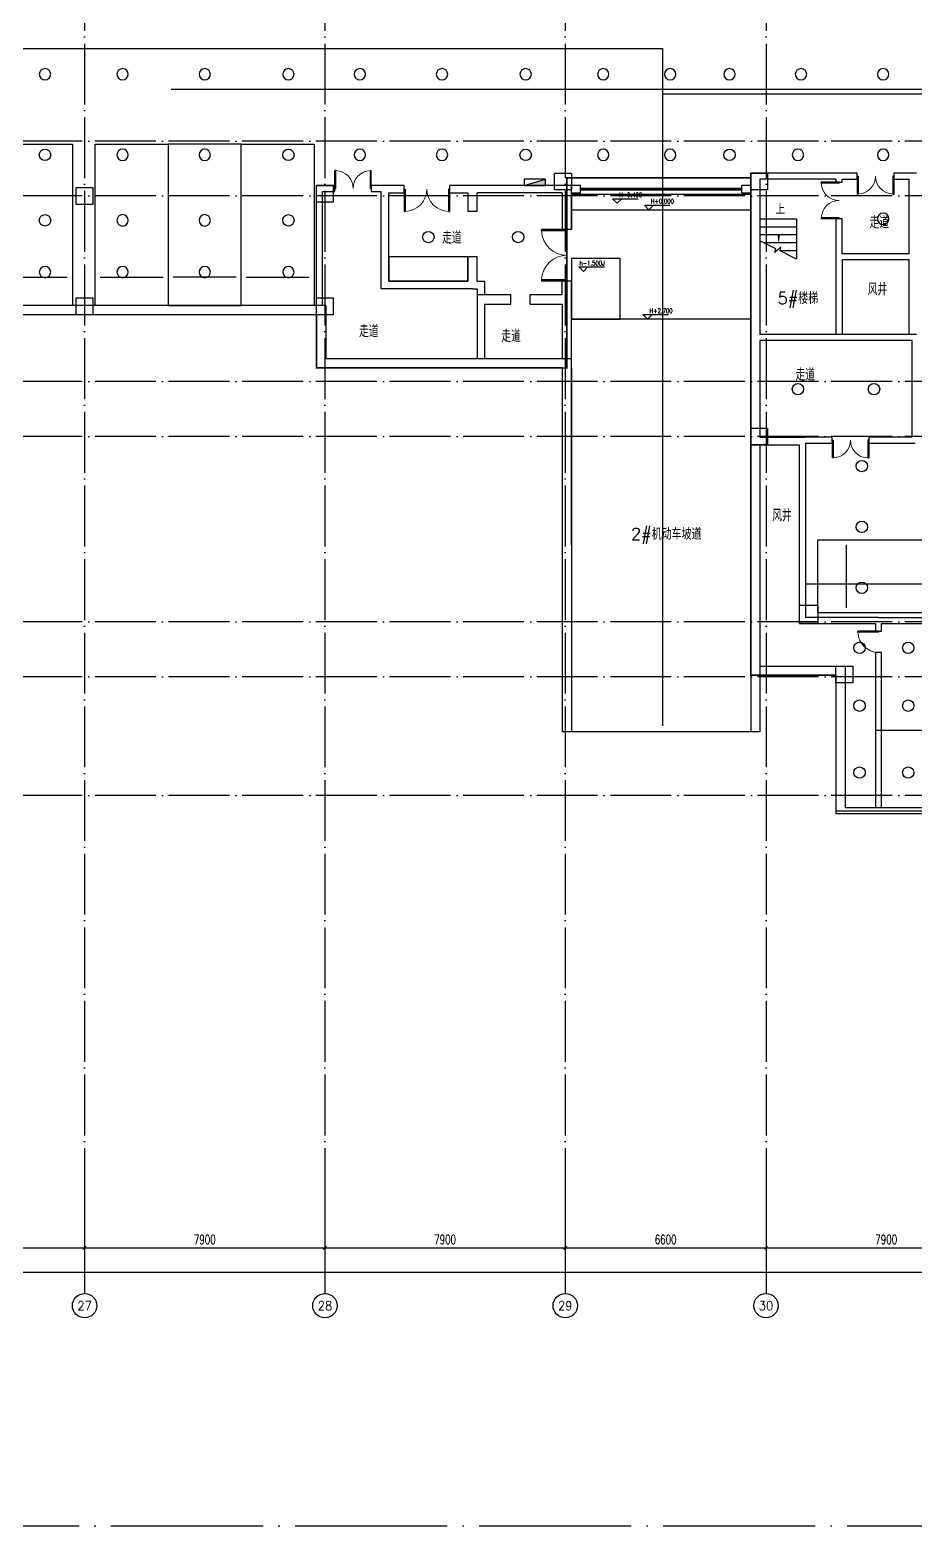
# Model space of a CAD drawing. Extents: x -23309 to 303886, y -33091 to 154511.
# Drawn here: x 183803 to 212899, y -24011 to 25158 of the extents above; entities that cross this region are included whole.
import ezdxf
from ezdxf.enums import TextEntityAlignment as Align

# ---------------------------------------------------------------- set-up
doc = ezdxf.new("R2010")
doc.units = 0
doc.header["$LTSCALE"] = 1000
doc.header["$MEASUREMENT"] = 0
for name, pattern in [('CONTINOUS', [0]), ('DASH', [0.35, 0.25, -0.1]), ('DOTE', [2.42, 2, -0.2, 0.02, -0.2])]:
    doc.linetypes.add(name, pattern=pattern)
for name, color, linetype in [('AXIS', 3, 'Continuous'), ('AXIS_TEXT', 7, 'Continuous'), ('COLUMN', 9, 'Continuous'), ('DIM_ELEV', 3, 'Continuous'), ('DIM_SYMB', 3, 'Continuous'), ('DOTE', 1, 'Continuous'), ('EQUIP_喷淋', 7, 'Continuous'), ('EQUIP_消火栓', 1, 'Continuous'), ('NT-PY', 1, 'Continuous'), ('NT-加压送风', 6, 'Continuous'), ('PUB_TEXT', 210, 'Continuous'), ('STAIR', 51, 'Continuous'), ('WALL', 9, 'Continuous'), ('WINDOW', 4, 'Continuous'), ('下喷', 7, 'Continuous'), ('人防填充', 8, 'Continuous'), ('挡土墙', 4, 'Continuous'), ('排水沟', 170, 'Continuous'), ('普通机动车位', 135, 'Continuous'), ('机动车位车档', 201, 'Continuous'), ('机动车坡道线', 40, 'Continuous'), ('用地红线', 1, 'Continuous'), ('车行线', 2, 'Continuous'), ('防火分区', 7, 'Continuous'), ('防火卷帘', 1, 'Continuous'), ('集水坑', 42, 'CONTINOUS')]:
    doc.layers.add(name, color=color, linetype=linetype)
doc.styles.add('_TCH_AXIS', font='COMPLEX', dxfattribs={"bigfont": 'GBCBIG'})
doc.styles.add('_TCH_DIM', font='SIMPLEX', dxfattribs={"bigfont": 'GBCBIG'})
doc.styles.add('_TCH_DIM_T3', font='SIMPLEX', dxfattribs={"width": 0.705882, "bigfont": 'GBCBIG'})
doc.styles.add('_TCH_WINDOW', font='SIMPLEX', dxfattribs={"height": 3.5, "bigfont": 'GBCBIG'})
doc.styles.add('COMPLEX', font='COMPLEX')
doc.styles.add('HNSJY', font='simplex.shx', dxfattribs={"width": 0.8, "bigfont": 'gbcbig.shx'})
doc.dimstyles.new('_TCH_ARCH&&100', dxfattribs={"dimtxt": 297.5, "dimasz": 100, "dimexe": 250, "dimexo": 300, "dimgap": 126.25, "dimtad": 1, "dimdec": 0, "dimzin": 0, "dimdsep": 46, "dimtxsty": '_TCH_DIM_T3', "dimblk": 'ARCHTICK', "dimcen": 0.09, "dimclrt": 7, "dimazin": 2, "dimtfac": 1, "dimtdec": 0, "dimtix": 1, "dimtmove": 2, "dimatfit": 3, "dimldrblk": 'ARCHTICK', "dimfxl": 100, "dimtolj": 1, "dimtzin": 0, "dimarcsym": 0})

# ---------------------------------------------------------------- blocks, each defined once
blk = doc.blocks.new('_ArchTick')
at = {"color": 0, "linetype": 'ByBlock', "const_width": 0.4}
blk.add_lwpolyline([(-0.5, -0.5), (0.5, 0.5)], dxfattribs=at)
blk = doc.blocks.new('*D129')
at = {"layer": 'AXIS', "color": 0, "lineweight": -2, "transparency": 16777216}
for p, q in [((177500, -12669), (177500, -15119)), ((185600, -12669), (185600, -15119)), ((177500, -14869), (185600, -14869))]:
    blk.add_line(p, q, dxfattribs=at)
at = {"layer": 'Defpoints', "color": 0, "transparency": 16777216}
for p in [(177500, -12369), (185600, -12369), (185600, -14869)]:
    blk.add_point(p, dxfattribs=at)
at = {"layer": 'AXIS', "color": 0, "lineweight": -2, "transparency": 16777216, "xscale": 100, "yscale": 100, "zscale": 100, "rotation": 180}
blk.add_blockref('_ArchTick', (177500, -14869), dxfattribs=at)
at = {"layer": 'AXIS', "color": 0, "lineweight": -2, "transparency": 16777216, "xscale": 100, "yscale": 100, "zscale": 100}
blk.add_blockref('_ArchTick', (185600, -14869), dxfattribs=at)
at = {"layer": 'AXIS', "color": 7, "transparency": 16777216, "insert": (181550, -14594), "char_height": 297.5, "attachment_point": 5, "style": '_TCH_DIM_T3'}
blk.add_mtext('\\A1;8100', dxfattribs=at)
blk = doc.blocks.new('*D130')
at = {"layer": 'AXIS', "color": 0, "lineweight": -2, "transparency": 16777216}
for p, q in [((185600, -12669), (185600, -15119)), ((193500, -12669), (193500, -15119)), ((185600, -14869), (193500, -14869))]:
    blk.add_line(p, q, dxfattribs=at)
at = {"layer": 'Defpoints', "color": 0, "transparency": 16777216}
for p in [(185600, -12369), (193500, -12369), (193500, -14869)]:
    blk.add_point(p, dxfattribs=at)
at = {"layer": 'AXIS', "color": 0, "lineweight": -2, "transparency": 16777216, "xscale": 100, "yscale": 100, "zscale": 100, "rotation": 180}
blk.add_blockref('_ArchTick', (185600, -14869), dxfattribs=at)
at = {"layer": 'AXIS', "color": 0, "lineweight": -2, "transparency": 16777216, "xscale": 100, "yscale": 100, "zscale": 100}
blk.add_blockref('_ArchTick', (193500, -14869), dxfattribs=at)
at = {"layer": 'AXIS', "color": 7, "transparency": 16777216, "insert": (189550, -14594), "char_height": 297.5, "attachment_point": 5, "style": '_TCH_DIM_T3'}
blk.add_mtext('\\A1;7900', dxfattribs=at)
blk = doc.blocks.new('*D131')
at = {"layer": 'AXIS', "color": 0, "lineweight": -2, "transparency": 16777216}
for p, q in [((193500, -12669), (193500, -15119)), ((201400, -12669), (201400, -15119)), ((193500, -14869), (201400, -14869))]:
    blk.add_line(p, q, dxfattribs=at)
at = {"layer": 'Defpoints', "color": 0, "transparency": 16777216}
for p in [(193500, -12369), (201400, -12369), (201400, -14869)]:
    blk.add_point(p, dxfattribs=at)
at = {"layer": 'AXIS', "color": 0, "lineweight": -2, "transparency": 16777216, "xscale": 100, "yscale": 100, "zscale": 100, "rotation": 180}
blk.add_blockref('_ArchTick', (193500, -14869), dxfattribs=at)
at = {"layer": 'AXIS', "color": 0, "lineweight": -2, "transparency": 16777216, "xscale": 100, "yscale": 100, "zscale": 100}
blk.add_blockref('_ArchTick', (201400, -14869), dxfattribs=at)
at = {"layer": 'AXIS', "color": 7, "transparency": 16777216, "insert": (197450, -14594), "char_height": 297.5, "attachment_point": 5, "style": '_TCH_DIM_T3'}
blk.add_mtext('\\A1;7900', dxfattribs=at)
blk = doc.blocks.new('*D132')
at = {"layer": 'AXIS', "color": 0, "lineweight": -2, "transparency": 16777216}
for p, q in [((201400, -12669), (201400, -15119)), ((208000, -12669), (208000, -15119)), ((201400, -14869), (208000, -14869))]:
    blk.add_line(p, q, dxfattribs=at)
at = {"layer": 'Defpoints', "color": 0, "transparency": 16777216}
for p in [(201400, -12369), (208000, -12369), (208000, -14869)]:
    blk.add_point(p, dxfattribs=at)
at = {"layer": 'AXIS', "color": 0, "lineweight": -2, "transparency": 16777216, "xscale": 100, "yscale": 100, "zscale": 100, "rotation": 180}
blk.add_blockref('_ArchTick', (201400, -14869), dxfattribs=at)
at = {"layer": 'AXIS', "color": 0, "lineweight": -2, "transparency": 16777216, "xscale": 100, "yscale": 100, "zscale": 100}
blk.add_blockref('_ArchTick', (208000, -14869), dxfattribs=at)
at = {"layer": 'AXIS', "color": 7, "transparency": 16777216, "insert": (204700, -14594), "char_height": 297.5, "attachment_point": 5, "style": '_TCH_DIM_T3'}
blk.add_mtext('\\A1;6600', dxfattribs=at)
blk = doc.blocks.new('*D133')
at = {"layer": 'AXIS', "color": 0, "lineweight": -2, "transparency": 16777216}
for p, q in [((208000, -12669), (208000, -15119)), ((215900, -12669), (215900, -15119)), ((208000, -14869), (215900, -14869))]:
    blk.add_line(p, q, dxfattribs=at)
at = {"layer": 'Defpoints', "color": 0, "transparency": 16777216}
for p in [(208000, -12369), (215900, -12369), (215900, -14869)]:
    blk.add_point(p, dxfattribs=at)
at = {"layer": 'AXIS', "color": 0, "lineweight": -2, "transparency": 16777216, "xscale": 100, "yscale": 100, "zscale": 100, "rotation": 180}
blk.add_blockref('_ArchTick', (208000, -14869), dxfattribs=at)
at = {"layer": 'AXIS', "color": 0, "lineweight": -2, "transparency": 16777216, "xscale": 100, "yscale": 100, "zscale": 100}
blk.add_blockref('_ArchTick', (215900, -14869), dxfattribs=at)
at = {"layer": 'AXIS', "color": 7, "transparency": 16777216, "insert": (211950, -14594), "char_height": 297.5, "attachment_point": 5, "style": '_TCH_DIM_T3'}
blk.add_mtext('\\A1;7900', dxfattribs=at)
blk = doc.blocks.new('*D139')
at = {"layer": 'AXIS', "color": 0, "lineweight": -2, "transparency": 16777216}
for p, q in [((0, -12669), (0, -15919)), ((251000, -12669), (251000, -15919)), ((0, -15669), (251000, -15669))]:
    blk.add_line(p, q, dxfattribs=at)
at = {"layer": 'Defpoints', "color": 0, "transparency": 16777216}
for p in [(0, -12369), (251000, -12369), (251000, -15669)]:
    blk.add_point(p, dxfattribs=at)
at = {"layer": 'AXIS', "color": 0, "lineweight": -2, "transparency": 16777216, "xscale": 100, "yscale": 100, "zscale": 100, "rotation": 180}
blk.add_blockref('_ArchTick', (0, -15669), dxfattribs=at)
at = {"layer": 'AXIS', "color": 0, "lineweight": -2, "transparency": 16777216, "xscale": 100, "yscale": 100, "zscale": 100}
blk.add_blockref('_ArchTick', (251000, -15669), dxfattribs=at)
at = {"layer": 'AXIS', "color": 7, "transparency": 16777216, "insert": (125500, -15394), "char_height": 297.5, "attachment_point": 5, "style": '_TCH_DIM_T3'}
blk.add_mtext('\\A1;251000', dxfattribs=at)
blk = doc.blocks.new('_AXISO')
blk.add_circle((0, 0), 0.5)
at = {"layer": 'AXIS_TEXT', "style": 'COMPLEX', "width": 1.041667}
blk.add_attdef('A', text='', height=0.56, dxfattribs=at).set_placement((-0.25, -0.28), (0.25, -0.28), align=Align.FIT)
blk = doc.blocks.new('$DorLib2D$00000002')
for p, q in [((-0.5, 0), (-0.5, 0.4875)), ((-0.475, 0.4875), (-0.5, 0.4875)), ((-0.475, 0), (-0.475, 0.4875)), ((0.475, 0), (0.475, 0.4875)), ((0.475, 0.4875), (0.5, 0.4875)), ((0.5, 0), (0.5, 0.4875)), ((-0.5, 0), (-0.475, 0)), ((0.5, 0), (0.475, 0))]:
    blk.add_line(p, q)
at = {"lineweight": 13}
for centre, start, end in [((-0.4875, 0), 0, 88.53072), ((0.4875, 0), 91.46928, 180)]:
    blk.add_arc(centre, 0.4875, start, end, dxfattribs=at)
blk = doc.blocks.new('$DorLib2D$00000001')
for p, q in [((0.45, 0.975), (0.5, 0.975)), ((0.45, 0), (0.45, 0.975)), ((0.5, 0), (0.5, 0.975)), ((0.5, 0), (0.45, 0))]:
    blk.add_line(p, q)
at = {"lineweight": 13}
blk.add_arc((0.475, 0), 0.975, 91.46928, 180, dxfattribs=at)
blk = doc.blocks.new('ghdsfhhfhdhsd')
at = {"layer": 'STAIR'}
for p, q in [((27471586, -4973058), (27470259, -4973058)), ((27470259, -4973058), (27470530, -4973596)), ((27470546, -4973592), (27470546, -4973058)), ((27470806, -4974141), (27470806, -4973058)), ((27471066, -4974258), (27471066, -4973058)), ((27471326, -4974258), (27471326, -4973058)), ((27471586, -4974258), (27471586, -4973058)), ((27470663, -4973568), (27470479, -4973764)), ((27470479, -4973764), (27470602, -4973738)), ((27470530, -4973596), (27470663, -4973568)), ((27470546, -4973750), (27470546, -4973693)), ((27470602, -4973738), (27470865, -4974258)), ((27471586, -4974258), (27470865, -4974258))]:
    blk.add_line(p, q, dxfattribs=at)
blk = doc.blocks.new('VAEGFHGFD')
at = {"layer": '车行线'}
for p, q in [((428268, 132585), (466469, 132585)), ((432968, 116485), (466469, 116485))]:
    blk.add_line(p, q, dxfattribs=at)
blk.add_lwpolyline([(327469, 134080), (428268, 134080), (428268, 111819)], dxfattribs=at)
blk = doc.blocks.new('hdfjfkjlkjlgh')
at = {"layer": '普通机动车位'}
blk.add_lwpolyline([(22002093, -3456003), (22004493, -3456003), (22004493, -3461303), (22002093, -3461303)], close=True, dxfattribs=at)
at = {"layer": '机动车位车档'}
blk.add_line((22004326, -3456940), (22002260, -3456940), dxfattribs=at)
blk = doc.blocks.new('第四防火分区')
at = {"layer": '防火分区', "color": 2, "ltscale": 5, "const_width": 50}
blk.add_lwpolyline([(32554371, -2977467), (32550871, -2977467), (32550871, -2973006), (32548071, -2973006), (32548071, -2956656), (32542022, -2956656), (32542022, -2962906), (32533796, -2962906), (32533796, -2961156), (32518072, -2961156)], dxfattribs=at)
blk = doc.blocks.new('$TwtSys$00000125')
blk.add_circle((0, 0, 0), 1)
blk = doc.blocks.new('$TwtSys$00000434')
for p, q in [((-0.5, 0.5), (-0.5, -0.5)), ((-0.5, -0.5), (0.5, 0.5)), ((0.5, 0.5), (-0.5, 0.5)), ((0.5, -0.5), (0.5, 0.5)), ((-0.5, -0.5), (0.5, -0.5))]:
    blk.add_line(p, q)
blk.add_solid([(0.5, -0.5), (0.5, 0.5), (-0.5, -0.5)])
blk = doc.blocks.new('$DorLib2D$00000213')
at = {"color": 0, "linetype": 'DASH', "const_width": 0.02}
blk.add_lwpolyline([(0.5, 0), (-0.5, 0)], dxfattribs=at)

msp = doc.modelspace()

# ---------------------------------------------------------------- linework, layer by layer
at = {"layer": 'AXIS'}
for p, q in [((185600, -12369.1), (185600, -16369.1)), ((193500, -12369.1), (193500, -16369.1)), ((201400, -12369.1), (201400, -16369.1)), ((208000, -12369.1), (208000, -16369.1))]:
    msp.add_line(p, q, dxfattribs=at)
at = {"layer": 'COLUMN', "color": 3, "ltscale": 5}
for points in [[(201050, 20450.2), (201600, 20450.2), (201600, 19900.2), (201050, 19900.2)], [(207499.5, 20450.2), (208049.5, 20450.2), (208049.5, 19900.2), (207499.5, 19900.2)], [(185325, 19974.8), (185875, 19974.8), (185875, 19424.8), (185325, 19424.8)], [(193225, 20050.2), (193775, 20050.2), (193775, 19500.2), (193225, 19500.2)], [(185325, 16349.6), (185875, 16349.6), (185875, 15799.6), (185325, 15799.6)], [(193225, 16349.6), (193775, 16349.6), (193775, 15799.6), (193225, 15799.6)], [(207499.5, 12074.8), (208049.5, 12074.8), (208049.5, 11524.8), (207499.5, 11524.8)], [(209699.5, 5650.2), (209099.5, 5650.2), (209099.5, 6250.2), (209699.5, 6250.2)], [(210299.5, 4250.2), (210849.5, 4250.2), (210849.5, 3700.2), (210299.5, 3700.2)]]:
    msp.add_lwpolyline(points, close=True, dxfattribs=at)
at = {"layer": 'DIM_ELEV'}
for p, q in [((203105.7, 19460.1), (202955.7, 19610.1)), ((202955.7, 19610.1), (203795.7, 19610.1)), ((203105.7, 19460.1), (203255.7, 19610.1)), ((204150.6, 19250.2), (204000.6, 19400.2)), ((204000.6, 19400.2), (204840.6, 19400.2)), ((204150.6, 19250.2), (204300.6, 19400.2)), ((201996.8, 17217.3), (201846.8, 17367.3)), ((201846.8, 17367.3), (202686.8, 17367.3)), ((201996.8, 17217.3), (202146.8, 17367.3)), ((204104.6, 15650.2), (203954.6, 15800.2)), ((203954.6, 15800.2), (204794.6, 15800.2)), ((204104.6, 15650.2), (204254.6, 15800.2))]:
    msp.add_line(p, q, dxfattribs=at)
at = {"layer": 'DIM_SYMB'}
msp.add_lwpolyline([(208417.1, 18993.1, 0, 0, 0), (208417.1, 18119, 0, 80, 0), (208417.1, 18419, 0, 0, 0)], format="xyseb", dxfattribs=at)
at = {"layer": 'DOTE', "linetype": 'DOTE'}
for p, q in [((185600, 136025.4), (185600, -12369.1)), ((193500, 136025.4), (193500, -12369.1)), ((201400, 136025.4), (201400, -12369.1)), ((208000, 136025.4), (208000, -12369.1)), ((267803.3, 21500), (-4883.6, 21500)), ((267803.3, 19700), (-4883.6, 19700)), ((267803.3, 13600), (-4883.6, 13600)), ((267803.3, 11800), (-4883.6, 11800)), ((267803.3, 5700), (-4883.6, 5700)), ((267803.3, 3900), (-4883.6, 3900)), ((267803.3, 0), (-4883.6, 0))]:
    msp.add_line(p, q, dxfattribs=at)
at = {"layer": 'NT-PY', "ltscale": 2}
msp.add_lwpolyline([(214249.5, 17349.9), (220800, 17349.9), (220800, 23199.5), (188450, 23199.5)], dxfattribs=at)
at = {"layer": 'NT-加压送风', "ltscale": 2}
msp.add_lwpolyline([(211599.5, 2140.1), (216175, 2140.1)], dxfattribs=at)
at = {"layer": 'WALL'}
for p, q in [((210399.5, 20450.4), (207499.5, 20450.4)), ((207499.5, 20450.4), (207499.5, 15050.4)), ((210299.5, 20250.4), (207799.5, 20250.4)), ((207799.5, 20250.4), (207799.5, 15150.4)), ((210299.5, 20250.4), (210299.5, 20150.4)), ((210999.5, 20450.4), (210399.5, 20450.4)), ((210499.5, 20150.4), (210499.5, 20250.4)), ((210499.5, 20250.4), (210999.5, 20250.4)), ((210999.5, 20250.4), (210999.5, 20450.4)), ((212949.5, 20450.4), (212199.5, 20450.4)), ((212199.5, 20450.4), (212199.5, 20250.4)), ((212199.5, 20250.4), (212699.5, 20250.4)), ((212699.5, 17800.4), (212699.5, 20250.4)), ((193225, 16099.8), (193225, 20050.2)), ((193825, 20050.2), (193225, 20050.2)), ((193425, 16099.8), (193425, 19850.2)), ((193425, 19850.2), (193825, 19850.2)), ((193825, 19850.2), (193825, 20050.2)), ((195350.1, 20050.2), (195025, 20050.2)), ((195025, 20050.2), (195025, 19850.2)), ((195025, 19850.2), (195350.1, 19850.2)), ((196099.8, 20050.2), (195350.1, 20050.2)), ((195350.1, 16650.2), (195350.1, 19850.2)), ((195600.1, 19800.2), (196099.8, 19800.2)), ((195600.1, 16900.2), (195600.1, 19800.2)), ((196099.8, 19800.2), (196099.8, 20050.2)), ((198399.8, 20050.2), (197599.8, 20050.2)), ((197599.8, 20050.2), (197599.8, 19800.2)), ((197599.8, 19800.2), (198199.8, 19800.2)), ((198199.8, 19800.2), (198199.8, 19200.2)), ((201599.9, 20050.2), (198399.8, 20050.2)), ((198499.8, 19200.2), (198499.8, 19800.2)), ((201299.9, 19800.2), (198499.8, 19800.2)), ((201299.9, 19800.2), (201299.9, 18599.8)), ((201599.8, 20050.2), (201600, 18599.8)), ((201899.7, 20050.2), (201599.8, 20050.2)), ((201599.9, 20050.2), (201599.9, 18599.8)), ((201600, 19800.2), (201899.7, 19800.2)), ((201899.7, 19800.2), (201899.7, 20050.2)), ((207499.5, 20050.2), (207199.7, 20050.2)), ((207199.7, 19800.2), (207199.7, 20050.2)), ((207199.7, 19800.2), (207499.5, 19800.2)), ((210299.5, 20150.4), (210499.5, 20150.4)), ((198199.8, 19200.2), (198499.8, 19200.2)), ((210499.5, 17800.4), (210499.5, 18950.4)), ((201599.9, 18599.8), (201299.9, 18599.8)), ((212699.5, 17800.4), (210499.5, 17800.4)), ((198499.8, 17700.2), (198199.8, 17700.2)), ((198199.8, 17700.2), (198199.8, 16900.2)), ((198499.8, 16900.2), (198499.8, 17700.2)), ((210299.5, 17700.4), (210299.5, 15150.4)), ((212699.5, 17600.4), (210499.5, 17600.4)), ((210499.5, 17600.4), (210499.5, 15150.4)), ((212699.5, 15150.4), (212699.5, 17600.4)), ((198199.8, 16900.2), (195600.1, 16900.2)), ((198499.8, 16900.2), (198749.8, 16900.2)), ((198749.8, 16900.2), (198749.8, 16450.2)), ((201299.9, 16450.2), (201299.9, 16900.6)), ((201599.9, 16900.6), (201299.9, 16900.6)), ((201599.9, 16900.6), (201599.9, 14350.1)), ((198349.8, 16650.2), (195350.1, 16650.2)), ((199615, 16450.2), (198499.8, 16450.2)), ((198499.8, 16450.2), (198499.8, 14350.1)), ((199615, 16150.2), (199615, 16450.2)), ((201299.9, 16450.2), (200235, 16450.2)), ((200235, 16450.2), (200235, 16150.2)), ((198749.8, 16150.2), (199615, 16150.2)), ((198749.8, 16150.2), (198749.8, 14350.1)), ((200235, 16150.2), (201300, 16150.2)), ((201300, 16150.2), (201300, 14350.1)), ((207499.5, 11524.8), (207499.5, 15050.4)), ((210399.5, 15150.4), (207799.5, 15150.4)), ((207799.5, 14950.4), (207799.5, 11774.8)), ((210399.5, 14950.4), (207799.5, 14950.4)), ((212949.5, 15150.4), (210399.5, 15150.4)), ((212799.2, 14950.4), (210399.5, 14950.4)), ((212799.2, 11774.8), (212799.2, 14950.4)), ((201300, 14050.1), (201300, 2289)), ((201600, 14050.1), (201600, 2289)), ((207499.5, 11524.8), (209099.5, 11524.8)), ((207799.5, 11774.8), (209299.5, 11774.8)), ((209099.5, 5650.2), (209099.5, 11524.8)), ((210174.1, 11774.8), (209299.5, 11774.8)), ((209299.5, 11574.8), (210174.1, 11574.8)), ((209299.5, 11574.8), (209299.5, 5850.2)), ((210174.1, 11574.8), (210174.1, 11774.8)), ((212799.2, 11774.8), (211374.1, 11774.8)), ((211374.1, 11774.8), (211374.1, 11574.8)), ((211374.1, 11574.8), (212899.2, 11574.8)), ((209099.5, 5650.2), (211599.5, 5650.2)), ((211699.5, 5850.2), (209299.5, 5850.2)), ((211599.5, 5650.2), (211599.5, 5400.2)), ((211699.5, 5850.2), (216175, 5850.2)), ((211799.5, 5400.2), (211799.5, 5650.2)), ((211799.5, 5650.2), (215975, 5650.2)), ((211599.5, 5400.2), (211799.5, 5400.2)), ((211799.5, 4700.2), (211599.5, 4700.2)), ((211599.5, 4700.2), (211599.5, -408.9)), ((211799.5, -408.9), (211799.5, 4700.2)), ((207800.1, 2090.9), (201300, 2090.9))]:
    msp.add_line(p, q, dxfattribs=at)
for points in [[(210499.5, 18950.4), (210299.5, 18950.4), (210299.5, 17700.4)], [(198349.8, 16650.2), (198499.8, 16650.2)], [(198499.8, 16650.2), (198499.8, 16450.2)]]:
    msp.add_lwpolyline(points, dxfattribs=at)
at = {"layer": '人防填充'}
msp.add_lwpolyline([(198199.8, 17700.2), (195600.1, 17700.2), (195600.1, 16900.2), (198199.8, 16900.2)], close=True, dxfattribs=at)
at = {"layer": '挡土墙'}
for p, q in [((193525, 16099.8), (169400, 16099.8)), ((193225, 15799.6), (169700, 15799.6)), ((193225, 15799.6), (193225, 14050.1)), ((193525, 16099.8), (193525, 14350.1)), ((201599.9, 14350.1), (193525, 14350.1)), ((201599.9, 14350.1), (201600, 2090.9)), ((201300, 14050.1), (193225, 14050.1)), ((201300, 14050.1), (201300, 2090.9)), ((207499.5, 11524.8), (207500.1, 2090.9)), ((207797.4, 11524.8), (207800.1, 2090.9)), ((207799.4, 4249.3), (210599.5, 4250.2)), ((207799.5, 3950.2), (210299.5, 3950.2)), ((210299.5, 3950.2), (210299.5, -609)), ((210599.5, 4250.2), (210599.5, -408.9)), ((213799.5, -409), (210599.5, -408.9)), ((213799.4, -609.1), (210299.5, -609))]:
    msp.add_line(p, q, dxfattribs=at)
at = {"layer": '排水沟'}
msp.add_lwpolyline([(201600, 19250.4), (207499.5, 19250.2), (207499.5, 19750.2), (201600, 19750.4)], close=True, dxfattribs=at)
at = {"layer": '机动车坡道线'}
msp.add_line((201600, 19250.2), (207499.5, 19250.2), dxfattribs=at)
msp.add_lwpolyline([(207499.5, 15650.2), (201600, 15650.2)], dxfattribs=at)
at = {"layer": '用地红线', "linetype": 'DOTE', "ltscale": 2.5}
msp.add_lwpolyline([(111284.2, 154511.4), (122259.3, 54391.7), (256468.7, 73223.2), (270117.4, -24011.1), (45671.3, -24011), (21595.5, 39449.2), (16162.1, 38615.9), (-17395.7, 139562.7)], close=True, dxfattribs=at)
at = {"layer": '集水坑'}
msp.add_lwpolyline([(201600, 15650.2), (203200, 15650.2), (203200, 17650.2), (201600, 17650.2)], close=True, dxfattribs=at)

# ---------------------------------------------------------------- block references
at = {"layer": 'AXIS'}
ref = msp.add_blockref('_AXISO', (185600, -16769.1), dxfattribs=dict(at, xscale=800, yscale=800, zscale=800))
ref.add_attrib('A', '27', dxfattribs={"layer": 'AXIS_TEXT', "height": 294.28, "style": '_TCH_AXIS'}).set_placement((185361.8, -16916.2), (185838.2, -16916.2), align=Align.FIT)
ref = msp.add_blockref('_AXISO', (193500, -16769.1), dxfattribs=dict(at, xscale=800, yscale=800, zscale=800))
ref.add_attrib('A', '28', dxfattribs={"layer": 'AXIS_TEXT', "height": 294.28, "style": '_TCH_AXIS'}).set_placement((193261.8, -16916.2), (193738.2, -16916.2), align=Align.FIT)
ref = msp.add_blockref('_AXISO', (201400, -16769.1), dxfattribs=dict(at, xscale=800, yscale=800, zscale=800))
ref.add_attrib('A', '29', dxfattribs={"layer": 'AXIS_TEXT', "height": 300.65, "style": '_TCH_AXIS', "width": 0.970588}).set_placement((201163.8, -16919.4), (201636.2, -16919.4), align=Align.FIT)
ref = msp.add_blockref('_AXISO', (208000, -16769.1), dxfattribs=dict(at, xscale=800, yscale=800, zscale=800))
ref.add_attrib('A', '30', dxfattribs={"layer": 'AXIS_TEXT', "height": 294.28, "style": '_TCH_AXIS', "width": 1.030303}).set_placement((207761.8, -16916.2), (208238.2, -16916.2), align=Align.FIT)
at = {"layer": 'EQUIP_喷淋', "xscale": -187.5, "yscale": 187.5, "zscale": 187.5, "rotation": 179.9999999998358}
for p in [(184299.7, 23699.8), (186850.2, 23699.8), (189549.4, 23699.8), (192299.7, 23699.8), (194650.2, 23699.8), (197349.4, 23699.8), (200099.7, 23699.8), (202650.2, 23699.8), (204850.3, 23699.8), (206800.7, 23699.8), (209150.2, 23699.8), (211849.9, 23699.8), (189549.4, 21049.9), (197349.4, 21049.9), (204848.3, 21049.9), (211849.9, 21049.9), (189549.4, 18899.9), (211849.9, 18949.9), (184299.7, 17199.8), (186850.2, 17199.8), (189549.4, 17199.8), (192299.7, 17199.8)]:
    msp.add_blockref('$TwtSys$00000125', p, dxfattribs=at)
at = {"layer": 'EQUIP_喷淋', "xscale": 187.5, "yscale": 187.5, "zscale": 187.5}
for p in [(196899.8, 18350.2), (199849.8, 18350.2), (209049.2, 13350.4), (211549.2, 13350.4), (211149.5, 10824.8), (211149.5, 8824.8), (211149.5, 6824.8), (211075, 4850.2), (212675, 4850.2), (211075, 2950.2), (212675, 2950.2), (211075, 750.2), (212675, 750.2)]:
    msp.add_blockref('$TwtSys$00000125', p, dxfattribs=at)
at = {"layer": 'EQUIP_消火栓', "xscale": 700, "yscale": 200, "zscale": 700}
msp.add_blockref('$TwtSys$00000434', (200400, 20150.2), dxfattribs=at)
at = {"layer": 'STAIR', "xscale": -1, "rotation": 270}
msp.add_blockref('ghdsfhhfhdhsd', (5182057.5, -27452634.8), dxfattribs=at)
at = {"layer": 'WINDOW'}
for name, p, xscale, yscale, zscale, rotation in [('$DorLib2D$00000002', (194425, 19950.2), 1200, 1200, 1200, 359.9999999990777), ('$DorLib2D$00000002', (211599.5, 20350.4), 1200.000000000003, 1200.000000000003, 1200.000000000003, 180), ('$DorLib2D$00000002', (196849.8, 19925.2), 1500, 1500, -1500, 179.9976029704564), ('$DorLib2D$00000002', (210399.5, 19550.4), 1200.000000000003, 1200.000000000003, -1200, 90), ('$DorLib2D$00000002', (201449.9, 17750.2), -1700.000000000005, 1700.000000000005, 1700, 90), ('$DorLib2D$00000002', (210774.1, 11674.8), 1200, 1200, 1200, 180), ('$DorLib2D$00000001', (211699.5, 5050.2), 700.0000000000014, 700.0000000000014, -700, 90)]:
    msp.add_blockref(name, p, dxfattribs=dict(at, xscale=xscale, yscale=yscale, zscale=zscale, rotation=rotation))
at = {"layer": '下喷', "xscale": 187.5, "yscale": 187.5, "zscale": 187.5}
for p in [(184299.7, 21049.9), (192299.7, 21049.9), (200099.7, 21049.9), (206798.7, 21049.9), (184299.7, 18899.9), (192299.7, 18899.9)]:
    msp.add_blockref('$TwtSys$00000125', p, dxfattribs=at)
at = {"layer": '下喷', "xscale": 187.5, "yscale": -187.5, "zscale": 187.5, "rotation": 359.9999999998358}
for p in [(186850.2, 21049.9), (194650.2, 21049.9), (202650.2, 21049.9), (209050.2, 21049.9), (186850.2, 18899.9)]:
    msp.add_blockref('$TwtSys$00000125', p, dxfattribs=at)
at = {"layer": '普通机动车位'}
for p, rotation in [((22187292.4, -3439903.2), 180), ((22190442.9, -3439903.2), 180), ((22195242.9, -3439903.2), 180), ((-3246303.5, -21996092.9), 90)]:
    msp.add_blockref('hdfjfkjlkjlgh', p, dxfattribs=dict(at, rotation=rotation))
at = {"layer": '普通机动车位', "xscale": -1, "rotation": 180}
msp.add_blockref('hdfjfkjlkjlgh', (-21813742.9, -3439903.2), dxfattribs=at)
at = {"layer": '车行线'}
msp.add_blockref('VAEGFHGFD', (-223668.5, -109529.6), dxfattribs=at)
at = {"layer": '防火分区', "ltscale": 2}
msp.add_blockref('第四防火分区', (-32340571.5, 2976955.7), dxfattribs=at)
at = {"layer": '防火卷帘', "xscale": 5300, "yscale": 5300, "zscale": 5300}
msp.add_blockref('$DorLib2D$00000213', (204549.7, 19925.2), dxfattribs=at)

# ---------------------------------------------------------------- texts
at = {"layer": 'PUB_TEXT', "color": 7, "style": '_TCH_DIM', "width": 0.705882}
for s, p in [('H-0.400', (203170.7, 19662.6)), ('H+0.000', (204215.6, 19452.7)), ('H+2.700', (204169.6, 15852.7))]:
    msp.add_text(s, height=148.75, dxfattribs=at).set_placement(p)
at = {"layer": 'PUB_TEXT'}
for s, height, style, p in [('上', 337.6, '_TCH_DIM', (208312.8, 19098.1)), ('5#楼梯', 385.82, '_TCH_WINDOW', (208381.1, 16150.1)), ('2#机动车坡道', 385.82, '_TCH_WINDOW', (203562.3, 8400.9))]:
    msp.add_text(s, height=height, dxfattribs=dict(at, style=style)).set_placement(p)
at = {"layer": 'PUB_TEXT', "style": 'HNSJY', "width": 0.8}
for s, p in [('走道', (211402.9, 18633.6)), ('走道', (197354.3, 18132.3, 0)), ('风井', (211344.3, 16430.8)), ('走道', (194623.1, 15058.8, 0)), ('走道', (199299.7, 14899.1, 0)), ('走道', (208969, 13629.3)), ('风井', (208202.4, 9001.1))]:
    msp.add_text(s, height=400, rotation=0.00901, dxfattribs=at).set_placement(p)
at = {"layer": 'PUB_TEXT', "color": 0, "style": '_TCH_DIM', "width": 0.705882}
msp.add_text('h-1.500J', height=148.75, dxfattribs=at).set_placement((201869.8, 17419.8))

# ---------------------------------------------------------------- dimensions: what is measured, and where the dimension line sits
at = {"layer": 'AXIS'}
for p1, p2, distance, picture, middle in [((0, -12369.1), (251000, -12369.1), -3300, '*D139', (125500, -15394.1)), ((177500, -12369.1), (185600, -12369.1), -2500, '*D129', (181550, -14594.1)), ((185600, -12369.1), (193500, -12369.1), -2500, '*D130', (189550, -14594.1)), ((193500, -12369.1), (201400, -12369.1), -2500, '*D131', (197450, -14594.1)), ((201400, -12369.1), (208000, -12369.1), -2500, '*D132', (204700, -14594.1)), ((208000, -12369.1), (215900, -12369.1), -2500, '*D133', (211950, -14594.1))]:
    dim = msp.add_aligned_dim(p1=p1, p2=p2, distance=distance, dimstyle='_TCH_ARCH&&100', dxfattribs=at)
    dim.commit()
    dim.dimension.update_dxf_attribs({"geometry": picture, "text_midpoint": middle})

doc.saveas('drawing.dxf')
